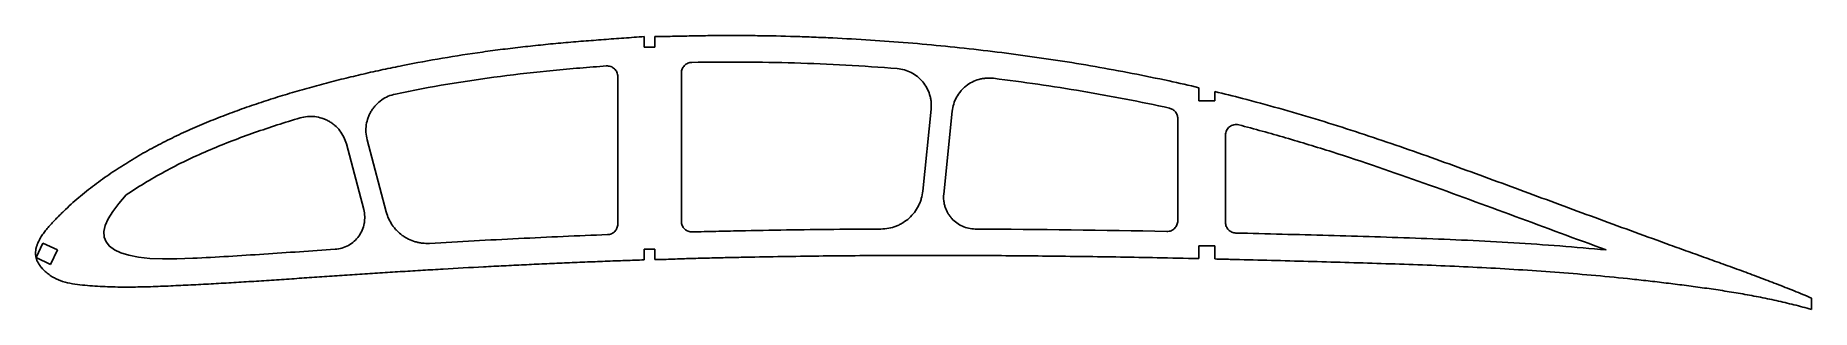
# Model space of a CAD drawing. Header units: millimetres. Extents: x -117 to 218, y 3 to 55.
import ezdxf

# ---------------------------------------------------------------- set-up
doc = ezdxf.new("R2010")
doc.units = ezdxf.units.MM

msp = doc.modelspace()

# ---------------------------------------------------------------- linework, layer by layer
for p, q in [((-1.78, 52.68), (-1.78, 54.67)), ((0.22, 54.68), (0.22, 52.68)), ((0.22, 52.68), (-1.78, 52.68)), ((102.85, 45.03), (102.85, 42.53)), ((105.85, 42.53), (105.85, 44.31)), ((102.85, 42.53), (105.85, 42.53)), ((-1.78, 12.53), (-1.78, 14.53)), ((-1.78, 14.53), (0.22, 14.53)), ((0.22, 14.53), (0.22, 12.58)), ((105.85, 15.21), (102.85, 15.21)), ((102.85, 15.21), (102.85, 12.77)), ((105.85, 12.71), (105.85, 15.21))]:
    msp.add_line(p, q)
at = {"color": 7, "linetype": 'Continuous', "lineweight": 25}
for p, q in [((-6.78, 47.14), (-6.78, 19.3)), ((5.22, 19.81), (5.22, 47.8)), ((50.75, 25.53), (52.32, 40.97)), ((56.3, 40.58), (54.72, 24.95)), ((98.85, 39.21), (98.85, 19.91)), ((-54.71, 22.03), (-57.98, 34.41)), ((-54.05, 35.22), (-50.45, 21.58)), ((107.85, 19.61), (107.85, 36.08)), ((-99.48, 24.81), (-99.48, 24.81)), ((-115.21, 15.68), (-116.48, 12.96)), ((-112.49, 14.41), (-115.21, 15.68)), ((-113.76, 11.69), (-112.49, 14.41)), ((-116.48, 12.96), (-113.76, 11.69)), ((-86.93, 12.84), (-86.93, 12.84)), ((218.38, 5.33), (218.38, 3.18))]:
    msp.add_line(p, q, dxfattribs=at)
for points, knots in [([(-1.78, 12.53), (-2.97, 12.5), (-4.79, 12.43), (-7.25, 12.35), (-9.16, 12.28), (-11.07, 12.2), (-12.99, 12.12), (-14.9, 12.04), (-17.45, 11.93), (-20.64, 11.79), (-24.46, 11.61), (-28.28, 11.42), (-33.37, 11.16), (-38.46, 10.88), (-43.54, 10.58), (-47.35, 10.35), (-51.16, 10.11), (-54.97, 9.86), (-58.78, 9.61), (-62.58, 9.36), (-66.39, 9.09), (-70.19, 8.83), (-73.99, 8.58), (-77.8, 8.34), (-81.6, 8.11), (-84.77, 7.94), (-87.31, 7.81), (-89.21, 7.72), (-91.11, 7.63), (-93.02, 7.55), (-94.92, 7.48), (-96.82, 7.43), (-98.73, 7.4), (-100.63, 7.41), (-102.53, 7.45), (-104.44, 7.53), (-106.34, 7.66), (-108.23, 7.84), (-110.12, 8.08), (-111.66, 8.48), (-112.83, 9), (-113.51, 9.39), (-114.04, 9.75), (-114.54, 10.13), (-115.02, 10.56), (-115.39, 10.97), (-115.6, 11.21), (-115.75, 11.39), (-115.88, 11.59), (-116, 11.79), (-116.11, 12.01), (-116.23, 12.21), (-116.34, 12.42), (-116.42, 12.65), (-116.49, 12.87), (-116.54, 13.11), (-116.58, 13.34), (-116.61, 13.66), (-116.61, 14.06), (-116.56, 14.45), (-116.5, 14.76), (-116.44, 14.99), (-116.37, 15.22), (-116.26, 15.52), (-116.11, 15.88), (-115.89, 16.31), (-115.58, 16.86), (-115.14, 17.52), (-114.56, 18.28), (-113.94, 19), (-113.3, 19.7), (-112.64, 20.39), (-111.97, 21.06), (-111.06, 21.95), (-109.9, 23.04), (-108.47, 24.29), (-107, 25.5), (-105.5, 26.67), (-103.45, 28.17), (-100.82, 29.95), (-97.58, 31.95), (-94.27, 33.82), (-90.87, 35.56), (-87.42, 37.16), (-83.91, 38.65), (-80.37, 40.04), (-76.79, 41.35), (-73.17, 42.56), (-69.54, 43.71), (-65.88, 44.78), (-62.2, 45.79), (-58.5, 46.73), (-54.79, 47.62), (-51.07, 48.45), (-46.09, 49.48), (-39.82, 50.63), (-33.53, 51.6), (-28.48, 52.28), (-24.68, 52.73), (-20.87, 53.14), (-17.06, 53.51), (-13.25, 53.82), (-9.43, 54.11), (-5.61, 54.4), (-3.06, 54.58), (-1.78, 54.67)], [0.4725642, 0.4725642, 0.4725642, 0.4725642, 0.4802032, 0.4843286, 0.4884539, 0.4925793, 0.4967047, 0.5008301, 0.5049554, 0.5132062, 0.5214569, 0.5297077, 0.5379584, 0.5544599, 0.5627106, 0.5709614, 0.5792121, 0.5874629, 0.5957136, 0.6039643, 0.6122151, 0.6204658, 0.6287166, 0.6369673, 0.6452181, 0.6534688, 0.6575942, 0.6617195, 0.6658449, 0.6699703, 0.6740957, 0.678221, 0.6823464, 0.6864718, 0.6905971, 0.6947225, 0.6988479, 0.7029733, 0.7070986, 0.711224, 0.7132867, 0.7153494, 0.7163807, 0.7174121, 0.7194747, 0.7205061, 0.7210218, 0.7215374, 0.7220531, 0.7225688, 0.7230844, 0.7236001, 0.7241158, 0.7246315, 0.7251471, 0.7256628, 0.7261785, 0.7266941, 0.7277255, 0.7287568, 0.7292725, 0.7297882, 0.7303038, 0.7308195, 0.7318509, 0.7328822, 0.7339135, 0.7359762, 0.7380389, 0.7401016, 0.7421643, 0.744227, 0.7462897, 0.7483523, 0.7524777, 0.7566031, 0.7607285, 0.7648538, 0.7689792, 0.7772299, 0.7854807, 0.7937314, 0.8019822, 0.8102329, 0.8184837, 0.8267344, 0.8349851, 0.8432359, 0.8514866, 0.8597374, 0.8679881, 0.8762389, 0.8844896, 0.8927403, 0.9009911, 0.9174926, 0.9339941, 0.9422448, 0.9504955, 0.9587463, 0.966997, 0.9752478, 0.9834985, 0.9917493, 1, 1, 1, 1]), ([(0.22, 54.68), (0.74, 54.68), (2.44, 54.7), (5.33, 54.76), (8.89, 54.84), (12.44, 54.87), (16, 54.88), (20.74, 54.84), (25.48, 54.74), (30.22, 54.57), (34.96, 54.37), (40.88, 54.03), (47.97, 53.51), (55.05, 52.86), (62.13, 52.09), (69.18, 51.2), (76.23, 50.19), (85.59, 48.66), (94.46, 46.94), (100.97, 45.47), (102.85, 45.03)], [0.0087863, 0.0087863, 0.0087863, 0.0087863, 0.015625, 0.03125, 0.046875, 0.0625, 0.078125, 0.09375, 0.125, 0.140625, 0.15625, 0.1875, 0.21875, 0.25, 0.28125, 0.3125, 0.34375, 0.375, 0.4375, 0.4629143, 0.4629143, 0.4629143, 0.4629143]), ([(-48.73, 43.83), (-42.16, 45.2), (-35.56, 46.3), (-25.61, 47.6), (-22.28, 47.98), (-17.28, 48.46), (-15.62, 48.61), (-12.28, 48.88), (-10.61, 49), (-8.94, 49.13)], [0, 0, 0, 0, 0.5, 0.5, 0.75, 0.75, 0.875, 0.875, 1, 1, 1, 1]), ([(-8.94, 49.13), (-8.8, 49.14), (-8.66, 49.14), (-8.39, 49.1), (-8.25, 49.07), (-7.99, 48.98), (-7.87, 48.92), (-7.64, 48.78), (-7.52, 48.7), (-7.22, 48.42), (-7.06, 48.19), (-6.9, 47.81), (-6.85, 47.68), (-6.8, 47.41), (-6.78, 47.27), (-6.78, 47.14)], [0, 0, 0, 0, 0.125, 0.125, 0.25, 0.25, 0.375, 0.375, 0.5, 0.5, 0.75, 0.75, 0.875, 0.875, 1, 1, 1, 1]), ([(5.22, 47.8), (5.22, 47.93), (5.23, 48.06), (5.28, 48.31), (5.32, 48.44), (5.41, 48.68), (5.47, 48.79), (5.62, 49), (5.7, 49.11), (5.88, 49.29), (5.98, 49.37), (6.19, 49.52), (6.31, 49.58), (6.66, 49.74), (6.92, 49.79), (7.18, 49.8)], [0, 0, 0, 0, 0.125, 0.125, 0.25, 0.25, 0.375, 0.375, 0.5, 0.5, 0.625, 0.625, 0.75, 0.75, 1, 1, 1, 1]), ([(7.18, 49.8), (10.41, 49.86), (13.64, 49.89), (20.11, 49.85), (23.34, 49.79), (33.02, 49.5), (39.48, 49.14), (45.92, 48.63)], [0, 0, 0, 0, 0.25, 0.25, 0.5, 0.5, 1, 1, 1, 1]), ([(45.92, 48.63), (46.39, 48.6), (46.84, 48.52), (47.73, 48.26), (48.17, 48.09), (48.99, 47.66), (49.38, 47.41), (49.92, 46.98), (50.1, 46.82), (50.43, 46.5), (50.59, 46.33), (51.03, 45.8), (51.29, 45.41), (51.74, 44.59), (51.91, 44.17), (52.12, 43.51), (52.17, 43.28), (52.27, 42.82), (52.3, 42.59), (52.37, 41.9), (52.37, 41.44), (52.32, 40.97)], [0, 0, 0, 0, 0.125, 0.125, 0.25, 0.25, 0.375, 0.375, 0.4375, 0.4375, 0.5, 0.5, 0.625, 0.625, 0.75, 0.75, 0.8125, 0.8125, 0.875, 0.875, 1, 1, 1, 1]), ([(-54.05, 35.21), (-54.17, 35.68), (-54.25, 36.14), (-54.3, 37.08), (-54.28, 37.56), (-54.14, 38.49), (-54.02, 38.95), (-53.78, 39.61), (-53.68, 39.83), (-53.48, 40.26), (-53.25, 40.67), (-52.98, 41.06), (-52.7, 41.43), (-52.54, 41.61), (-52.05, 42.13), (-51.7, 42.44), (-50.93, 42.98), (-50.51, 43.21), (-49.64, 43.59), (-49.2, 43.73), (-48.73, 43.83)], [0, 0, 0, 0, 0.125, 0.125, 0.25, 0.25, 0.375, 0.375, 0.4375, 0.4375, 0.5, 0.5625, 0.5625, 0.625, 0.625, 0.75, 0.75, 0.875, 0.875, 1, 1, 1, 1]), ([(56.3, 40.58), (56.35, 41.04), (56.44, 41.5), (56.72, 42.38), (56.9, 42.81), (57.34, 43.62), (57.6, 44), (58.05, 44.54), (58.21, 44.71), (58.54, 45.03), (58.72, 45.18), (59.26, 45.62), (59.65, 45.87), (60.48, 46.29), (60.9, 46.46), (61.57, 46.65), (61.8, 46.7), (62.25, 46.78), (62.49, 46.81), (63.18, 46.87), (63.64, 46.86), (64.11, 46.8)], [0, 0, 0, 0, 0.125, 0.125, 0.25, 0.25, 0.375, 0.375, 0.4375, 0.4375, 0.5, 0.5, 0.625, 0.625, 0.75, 0.75, 0.8125, 0.8125, 0.875, 0.875, 1, 1, 1, 1]), ([(64.1, 46.8), (69.7, 46.11), (75.26, 45.3), (86.32, 43.43), (91.82, 42.37), (97.28, 41.17)], [0, 0, 0, 0, 0.5, 0.5, 1, 1, 1, 1]), ([(105.85, 44.31), (107.58, 43.89), (113.91, 42.29), (122.48, 39.88), (131.53, 37.04), (140.53, 34.04), (149.46, 30.86), (158.37, 27.6), (165.04, 25.14), (171.71, 22.67), (178.39, 20.21), (185.07, 17.76), (190.64, 15.73), (195.1, 14.12), (198.44, 12.93), (201.79, 11.72), (205.14, 10.51), (208.47, 9.28), (211.79, 8.01), (215.1, 6.7), (217.3, 5.8), (218.38, 5.33)], [0.4764656, 0.4764656, 0.4764656, 0.4764656, 0.5, 0.5625, 0.59375, 0.625, 0.6875, 0.71875, 0.75, 0.78125, 0.8125, 0.84375, 0.875, 0.890625, 0.90625, 0.921875, 0.9375, 0.953125, 0.96875, 0.984375, 1, 1, 1, 1]), ([(97.28, 41.17), (97.5, 41.12), (97.71, 41.03), (98.09, 40.79), (98.26, 40.64), (98.55, 40.29), (98.66, 40.09), (98.81, 39.66), (98.85, 39.44), (98.85, 39.21)], [0, 0, 0, 0, 0.25, 0.25, 0.5, 0.5, 0.75, 0.75, 1, 1, 1, 1]), ([(-99.48, 24.81), (-98.22, 25.66), (-96.95, 26.47), (-94.37, 28.02), (-93.06, 28.76), (-89.1, 30.89), (-86.4, 32.16), (-82.27, 33.91), (-80.89, 34.47), (-78.1, 35.55), (-76.69, 36.06), (-72.45, 37.55), (-69.59, 38.47), (-66.7, 39.32)], [0, 0, 0, 0, 0.125, 0.125, 0.25, 0.25, 0.5, 0.5, 0.625, 0.625, 0.75, 0.75, 1, 1, 1, 1]), ([(-66.71, 39.32), (-66.26, 39.46), (-65.8, 39.54), (-64.87, 39.62), (-64.4, 39.62), (-63.48, 39.51), (-63.03, 39.41), (-62.36, 39.2), (-62.14, 39.12), (-61.71, 38.93), (-61.3, 38.72), (-60.91, 38.48), (-60.53, 38.21), (-60.34, 38.07), (-59.81, 37.61), (-59.49, 37.27), (-58.92, 36.54), (-58.67, 36.14), (-58.26, 35.3), (-58.1, 34.87), (-57.98, 34.41)], [0, 0, 0, 0, 0.125, 0.125, 0.25, 0.25, 0.375, 0.375, 0.4375, 0.4375, 0.5, 0.5625, 0.5625, 0.625, 0.625, 0.75, 0.75, 0.875, 0.875, 1, 1, 1, 1]), ([(107.85, 36.08), (107.85, 36.23), (107.86, 36.38), (107.93, 36.68), (107.99, 36.82), (108.19, 37.23), (108.38, 37.47), (108.74, 37.75), (108.88, 37.83), (109.15, 37.96), (109.3, 38.01), (109.6, 38.07), (109.75, 38.08), (110.05, 38.07), (110.21, 38.05), (110.36, 38.01)], [0, 0, 0, 0, 0.125, 0.125, 0.25, 0.25, 0.5, 0.5, 0.625, 0.625, 0.75, 0.75, 0.875, 0.875, 1, 1, 1, 1]), ([(110.36, 38.01), (113.31, 37.24), (116.26, 36.43), (122.12, 34.72), (125.04, 33.84), (133.77, 31.07), (139.53, 29.08), (151.03, 24.98), (156.75, 22.87), (168.2, 18.64), (173.92, 16.52), (179.65, 14.42)], [0, 0, 0, 0, 0.125, 0.125, 0.25, 0.25, 0.5, 0.5, 0.75, 0.75, 1, 1, 1, 1]), ([(50.75, 25.53), (50.7, 25.04), (50.61, 24.56), (50.4, 23.86), (50.33, 23.63), (50.15, 23.18), (50.05, 22.95), (49.72, 22.3), (49.46, 21.89), (48.87, 21.12), (48.54, 20.76), (47.82, 20.1), (47.43, 19.81), (46.81, 19.43), (46.6, 19.31), (46.16, 19.09), (45.94, 18.99), (45.26, 18.73), (44.8, 18.6), (43.84, 18.41), (43.35, 18.36), (42.86, 18.36)], [0, 0, 0, 0, 0.125, 0.125, 0.1875, 0.1875, 0.25, 0.25, 0.375, 0.375, 0.5, 0.5, 0.625, 0.625, 0.6875, 0.6875, 0.75, 0.75, 0.875, 0.875, 1, 1, 1, 1]), ([(60.65, 18.36), (60.23, 18.37), (59.81, 18.41), (59, 18.59), (58.6, 18.72), (57.84, 19.06), (57.48, 19.27), (56.81, 19.76), (56.5, 20.04), (56.08, 20.5), (55.95, 20.66), (55.71, 21), (55.59, 21.18), (55.28, 21.72), (55.11, 22.1), (54.92, 22.69), (54.86, 22.89), (54.77, 23.3), (54.74, 23.51), (54.67, 24.12), (54.67, 24.54), (54.72, 24.96)], [0, 0, 0, 0, 0.125, 0.125, 0.25, 0.25, 0.375, 0.375, 0.5, 0.5, 0.5625, 0.5625, 0.625, 0.625, 0.75, 0.75, 0.8125, 0.8125, 0.875, 0.875, 1, 1, 1, 1]), ([(-54.71, 22.04), (-54.59, 21.61), (-54.53, 21.17), (-54.5, 20.51), (-54.51, 20.29), (-54.54, 19.85), (-54.57, 19.63), (-54.69, 18.99), (-54.81, 18.57), (-55.16, 17.75), (-55.38, 17.37), (-55.89, 16.66), (-56.19, 16.33), (-56.84, 15.75), (-57.2, 15.49), (-57.97, 15.06), (-58.38, 14.89), (-59.22, 14.64), (-59.65, 14.56), (-60.1, 14.53)], [0, 0, 0, 0, 0.125, 0.125, 0.1875, 0.1875, 0.25, 0.25, 0.375, 0.375, 0.5, 0.5, 0.625, 0.625, 0.75, 0.75, 0.875, 0.875, 1, 1, 1, 1]), ([(-42.27, 15.66), (-42.73, 15.63), (-43.19, 15.65), (-43.86, 15.72), (-44.09, 15.76), (-44.54, 15.85), (-44.76, 15.9), (-45.42, 16.1), (-45.84, 16.26), (-46.45, 16.56), (-46.65, 16.67), (-47.04, 16.9), (-47.24, 17.03), (-47.79, 17.43), (-48.13, 17.73), (-48.61, 18.22), (-48.76, 18.38), (-49.05, 18.74), (-49.19, 18.92), (-49.57, 19.49), (-49.8, 19.88), (-50.18, 20.71), (-50.33, 21.14), (-50.45, 21.58)], [0, 0, 0, 0, 0.125, 0.125, 0.1875, 0.1875, 0.25, 0.25, 0.375, 0.375, 0.4375, 0.4375, 0.5, 0.5, 0.625, 0.625, 0.6875, 0.6875, 0.75, 0.75, 0.875, 0.875, 1, 1, 1, 1]), ([(-8.71, 17.3), (-11.51, 17.19), (-14.31, 17.08), (-19.9, 16.83), (-22.7, 16.7), (-31.09, 16.29), (-36.68, 15.99), (-42.27, 15.66)], [0, 0, 0, 0, 0.25, 0.25, 0.5, 0.5, 1, 1, 1, 1]), ([(-6.78, 19.3), (-6.78, 19.17), (-6.8, 19.04), (-6.84, 18.79), (-6.88, 18.67), (-6.98, 18.43), (-7.03, 18.32), (-7.17, 18.1), (-7.25, 18), (-7.43, 17.82), (-7.53, 17.73), (-7.74, 17.59), (-7.85, 17.52), (-8.2, 17.37), (-8.45, 17.31), (-8.71, 17.3)], [0, 0, 0, 0, 0.125, 0.125, 0.25, 0.25, 0.375, 0.375, 0.5, 0.5, 0.625, 0.625, 0.75, 0.75, 1, 1, 1, 1]), ([(7.28, 17.81), (7.14, 17.8), (7.01, 17.81), (6.75, 17.86), (6.62, 17.89), (6.37, 17.99), (6.25, 18.05), (6.03, 18.19), (5.92, 18.28), (5.63, 18.56), (5.48, 18.78), (5.32, 19.15), (5.28, 19.28), (5.23, 19.54), (5.22, 19.67), (5.22, 19.81)], [0, 0, 0, 0, 0.125, 0.125, 0.25, 0.25, 0.375, 0.375, 0.5, 0.5, 0.75, 0.75, 0.875, 0.875, 1, 1, 1, 1]), ([(42.86, 18.36), (36.93, 18.33), (31, 18.28), (22.1, 18.14), (19.14, 18.08), (14.69, 17.99), (13.21, 17.95), (10.24, 17.89), (8.76, 17.85), (7.28, 17.81)], [0, 0, 0, 0, 0.5, 0.5, 0.75, 0.75, 0.875, 0.875, 1, 1, 1, 1]), ([(98.85, 19.91), (98.85, 19.77), (98.83, 19.64), (98.78, 19.38), (98.74, 19.25), (98.64, 19.01), (98.58, 18.89), (98.43, 18.67), (98.34, 18.57), (98.06, 18.29), (97.83, 18.15), (97.34, 17.95), (97.07, 17.9), (96.81, 17.91)], [0, 0, 0, 0, 0.125, 0.125, 0.25, 0.25, 0.375, 0.375, 0.5, 0.5, 0.75, 0.75, 1, 1, 1, 1]), ([(109.8, 17.61), (109.67, 17.62), (109.54, 17.63), (109.29, 17.69), (109.17, 17.73), (108.93, 17.83), (108.82, 17.89), (108.61, 18.04), (108.51, 18.12), (108.33, 18.31), (108.25, 18.41), (108.1, 18.62), (108.04, 18.74), (107.9, 19.09), (107.85, 19.35), (107.85, 19.61)], [0, 0, 0, 0, 0.125, 0.125, 0.25, 0.25, 0.375, 0.375, 0.5, 0.5, 0.625, 0.625, 0.75, 0.75, 1, 1, 1, 1]), ([(179.65, 14.42), (173.84, 14.97), (168.03, 15.41), (156.4, 16.11), (150.58, 16.38), (138.93, 16.82), (133.1, 16.99), (121.45, 17.31), (115.63, 17.47), (109.8, 17.61)], [0, 0, 0, 0, 0.25, 0.25, 0.5, 0.5, 0.75, 0.75, 1, 1, 1, 1]), ([(-60.1, 14.53), (-64.57, 14.24), (-69.04, 13.92), (-75.75, 13.48), (-77.98, 13.33), (-82.46, 13.07), (-84.69, 12.95), (-86.93, 12.84)], [0, 0, 0, 0, 0.5, 0.5, 0.75, 0.75, 1, 1, 1, 1]), ([(102.85, 12.77), (100.21, 12.83), (92.97, 12.99), (83.42, 13.15), (74.22, 13.26), (67.31, 13.33), (60.41, 13.37), (53.51, 13.39), (46.62, 13.38), (39.73, 13.35), (32.84, 13.29), (25.96, 13.2), (20.23, 13.1), (15.65, 13.01), (12.22, 12.93), (9.36, 12.86), (7.07, 12.8), (4.78, 12.72), (2.5, 12.64), (0.79, 12.59), (0.22, 12.58)], [0.2485854, 0.2485854, 0.2485854, 0.2485854, 0.2654733, 0.2949703, 0.3097188, 0.3244673, 0.3392158, 0.3539643, 0.3687129, 0.3834614, 0.3982099, 0.4129584, 0.4277069, 0.4350812, 0.4424554, 0.4498297, 0.4535168, 0.4572039, 0.4645782, 0.46826, 0.46826, 0.46826, 0.46826]), ([(218.38, 3.18), (217.29, 3.51), (215.08, 4.08), (211.74, 4.87), (208.38, 5.57), (205, 6.19), (201.61, 6.74), (198.21, 7.24), (194.81, 7.7), (191.4, 8.13), (187.98, 8.53), (183.42, 9.04), (177.71, 9.6), (170.84, 10.17), (163.96, 10.65), (157.07, 11.05), (150.18, 11.38), (143.28, 11.65), (136.38, 11.88), (129.48, 12.09), (120.27, 12.34), (112.39, 12.55), (106.82, 12.68), (105.85, 12.71)], [0, 0, 0, 0, 0.0073743, 0.0147485, 0.0221228, 0.029497, 0.0368713, 0.0442455, 0.0516198, 0.0589941, 0.0663683, 0.0737426, 0.0884911, 0.1032396, 0.1179881, 0.1327366, 0.1474851, 0.1622337, 0.1769822, 0.1917307, 0.2064792, 0.2359762, 0.242181, 0.242181, 0.242181, 0.242181])]:
    msp.add_open_spline(points, degree=3, knots=knots, dxfattribs=at)
for points in [[(-99.48, 24.81), (-107.92, 15.89), (-103.74, 11.89), (-86.93, 12.84)], [(96.81, 17.91), (84.76, 18.15), (72.7, 18.31), (60.65, 18.36)]]:
    msp.add_open_spline(points, degree=3, dxfattribs=at)

doc.saveas('drawing.dxf')
